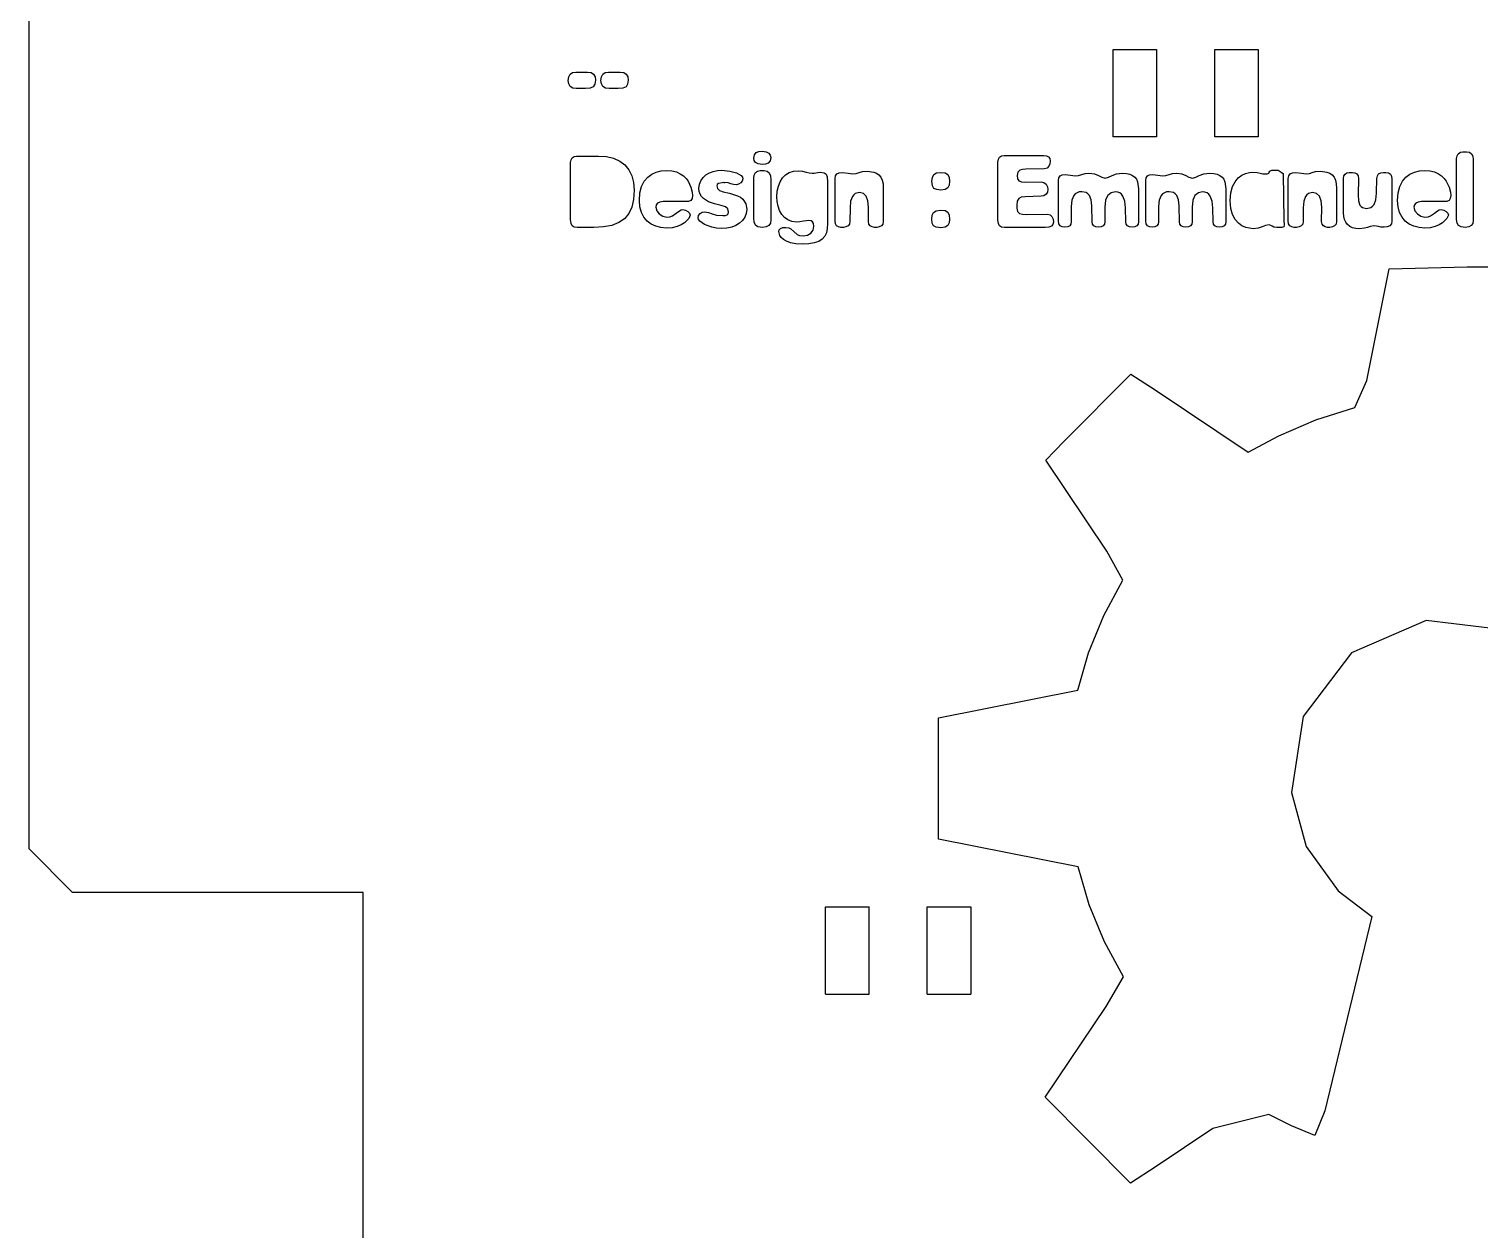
# Model space of a CAD drawing. Header units: metres. Extents: x 730 to 928, y -1580 to -1257.
# Drawn here: x 730.2 to 830, y -1427.5 to -1344.9 of the extents above; entities that cross this region are included whole.
import ezdxf

# ---------------------------------------------------------------- set-up
doc = ezdxf.new("R2010")
doc.units = ezdxf.units.M

msp = doc.modelspace()

# ---------------------------------------------------------------- linework, layer by layer
at = {"layer": 'COMPONENT0'}
for p, q in [((767.329, -1348.427, 0), (767.362, -1348.177, 0)), ((767.364, -1348.658, 0), (767.329, -1348.427, 0)), ((767.362, -1348.177, 0), (767.461, -1347.999, 0)), ((767.461, -1347.999, 0), (767.626, -1347.892, 0)), ((767.626, -1347.892, 0), (767.857, -1347.856, 0)), ((767.857, -1347.856, 0), (768.648, -1347.856, 0)), ((768.648, -1347.856, 0), (768.905, -1347.893, 0)), ((768.905, -1347.893, 0), (769.076, -1348.002, 0)), ((769.076, -1348.002, 0), (769.173, -1348.178, 0)), ((769.205, -1348.412, 0), (769.167, -1348.691, 0)), ((769.173, -1348.178, 0), (769.205, -1348.412, 0)), ((769.58, -1348.427, 0), (769.613, -1348.177, 0)), ((769.615, -1348.658, 0), (769.58, -1348.427, 0)), ((769.613, -1348.177, 0), (769.712, -1347.999, 0)), ((769.712, -1347.999, 0), (769.877, -1347.892, 0)), ((769.877, -1347.892, 0), (770.108, -1347.856, 0)), ((770.108, -1347.856, 0), (770.899, -1347.856, 0)), ((770.899, -1347.856, 0), (771.156, -1347.893, 0)), ((771.156, -1347.893, 0), (771.328, -1348.002, 0)), ((771.328, -1348.002, 0), (771.424, -1348.178, 0)), ((771.456, -1348.412, 0), (771.418, -1348.691, 0)), ((771.424, -1348.178, 0), (771.456, -1348.412, 0)), ((767.468, -1348.84, 0), (767.364, -1348.658, 0)), ((767.642, -1348.958, 0), (767.468, -1348.84, 0)), ((767.886, -1348.998, 0), (767.642, -1348.958, 0)), ((768.516, -1348.998, 0), (767.886, -1348.998, 0)), ((768.845, -1348.966, 0), (768.516, -1348.998, 0)), ((769.054, -1348.87, 0), (768.845, -1348.966, 0)), ((769.167, -1348.691, 0), (769.054, -1348.87, 0)), ((769.72, -1348.84, 0), (769.615, -1348.658, 0)), ((769.894, -1348.958, 0), (769.72, -1348.84, 0)), ((770.137, -1348.998, 0), (769.894, -1348.958, 0)), ((770.767, -1348.998, 0), (770.137, -1348.998, 0)), ((771.096, -1348.966, 0), (770.767, -1348.998, 0)), ((771.306, -1348.87, 0), (771.096, -1348.966, 0)), ((771.418, -1348.691, 0), (771.306, -1348.87, 0)), ((780.148, -1353.544, 0), (780.274, -1353.402, 0)), ((780.274, -1353.402, 0), (780.459, -1353.328, 0)), ((780.459, -1353.328, 0), (780.677, -1353.303, 0)), ((780.677, -1353.303, 0), (780.952, -1353.335, 0)), ((780.952, -1353.335, 0), (781.132, -1353.428, 0)), ((781.132, -1353.428, 0), (781.231, -1353.569, 0)), ((828.599, -1353.475, 0), (828.74, -1353.373, 0)), ((828.74, -1353.373, 0), (828.919, -1353.339, 0)), ((828.919, -1353.339, 0), (829.154, -1353.339, 0)), ((829.154, -1353.339, 0), (829.359, -1353.373, 0)), ((829.359, -1353.373, 0), (829.506, -1353.475, 0)), ((767.496, -1354.08, 0), (767.522, -1353.887, 0)), ((767.496, -1357.993, 0), (767.496, -1354.08, 0)), ((767.522, -1353.887, 0), (767.599, -1353.75, 0)), ((767.599, -1353.75, 0), (767.727, -1353.667, 0)), ((767.727, -1353.667, 0), (767.907, -1353.64, 0)), ((767.907, -1353.64, 0), (769.417, -1353.64, 0)), ((769.417, -1353.64, 0), (769.97, -1353.678, 0)), ((769.97, -1353.678, 0), (770.456, -1353.792, 0)), ((770.456, -1353.792, 0), (770.875, -1353.982, 0)), ((770.875, -1353.982, 0), (771.227, -1354.248, 0)), ((771.227, -1354.248, 0), (771.506, -1354.585, 0)), ((780.105, -1353.773, 0), (780.148, -1353.544, 0)), ((780.137, -1353.947, 0), (780.105, -1353.773, 0)), ((780.23, -1354.088, 0), (780.137, -1353.947, 0)), ((780.404, -1354.181, 0), (780.23, -1354.088, 0)), ((780.677, -1354.212, 0), (780.404, -1354.181, 0)), ((780.902, -1354.189, 0), (780.677, -1354.212, 0)), ((781.091, -1354.117, 0), (780.902, -1354.189, 0)), ((781.22, -1353.976, 0), (781.091, -1354.117, 0)), ((781.264, -1353.743, 0), (781.22, -1353.976, 0)), ((781.231, -1353.569, 0), (781.264, -1353.743, 0)), ((796.91, -1354.066, 0), (796.937, -1353.858, 0)), ((796.91, -1358.045, 0), (796.91, -1354.066, 0)), ((796.937, -1353.858, 0), (797.017, -1353.709, 0)), ((797.017, -1353.709, 0), (797.15, -1353.619, 0)), ((797.15, -1353.619, 0), (797.336, -1353.59, 0)), ((797.336, -1353.59, 0), (800.064, -1353.59, 0)), ((800.064, -1353.59, 0), (800.256, -1353.614, 0)), ((800.256, -1353.614, 0), (800.394, -1353.689, 0)), ((800.412, -1354.341, 0), (800.287, -1354.465, 0)), ((800.394, -1353.689, 0), (800.476, -1353.812, 0)), ((800.482, -1354.172, 0), (800.412, -1354.341, 0)), ((800.476, -1353.812, 0), (800.504, -1353.985, 0)), ((800.504, -1353.985, 0), (800.482, -1354.172, 0)), ((828.478, -1353.808, 0), (828.508, -1353.626, 0)), ((828.478, -1358.001, 0), (828.478, -1353.808, 0)), ((828.508, -1353.626, 0), (828.599, -1353.475, 0)), ((829.506, -1353.475, 0), (829.594, -1353.644, 0)), ((829.594, -1353.644, 0), (829.623, -1353.882, 0)), ((829.623, -1353.882, 0), (829.623, -1358.074, 0)), ((771.506, -1354.585, 0), (771.705, -1354.987, 0)), ((771.705, -1354.987, 0), (771.825, -1355.453, 0)), ((772.383, -1355.735, 0), (772.566, -1355.376, 0)), ((772.566, -1355.376, 0), (772.8, -1355.093, 0)), ((772.8, -1355.093, 0), (773.078, -1354.881, 0)), ((773.078, -1354.881, 0), (773.393, -1354.734, 0)), ((773.393, -1354.734, 0), (773.733, -1354.649, 0)), ((773.733, -1354.649, 0), (774.086, -1354.62, 0)), ((774.086, -1354.62, 0), (774.46, -1354.647, 0)), ((774.46, -1354.647, 0), (774.775, -1354.727, 0)), ((774.775, -1354.727, 0), (775.04, -1354.849, 0)), ((775.04, -1354.849, 0), (775.262, -1355.002, 0)), ((775.262, -1355.002, 0), (775.444, -1355.179, 0)), ((775.444, -1355.179, 0), (775.585, -1355.375, 0)), ((775.585, -1355.375, 0), (775.775, -1355.771, 0)), ((776.356, -1355.582, 0), (776.455, -1355.333, 0)), ((776.455, -1355.333, 0), (776.609, -1355.117, 0)), ((776.609, -1355.117, 0), (776.807, -1354.94, 0)), ((776.807, -1354.94, 0), (777.042, -1354.801, 0)), ((777.042, -1354.801, 0), (777.309, -1354.699, 0)), ((777.309, -1354.699, 0), (777.595, -1354.635, 0)), ((777.595, -1354.635, 0), (777.891, -1354.614, 0)), ((777.891, -1354.614, 0), (778.452, -1354.666, 0)), ((778.452, -1354.666, 0), (778.921, -1354.798, 0)), ((778.921, -1354.798, 0), (779.24, -1354.984, 0)), ((779.313, -1355.355, 0), (779.203, -1355.483, 0)), ((779.24, -1354.984, 0), (779.328, -1355.092, 0)), ((779.357, -1355.201, 0), (779.313, -1355.355, 0)), ((779.328, -1355.092, 0), (779.357, -1355.201, 0)), ((780.105, -1355.164, 0), (780.136, -1354.947, 0)), ((780.105, -1357.905, 0), (780.105, -1355.164, 0)), ((780.136, -1354.947, 0), (780.226, -1354.779, 0)), ((780.226, -1354.779, 0), (780.367, -1354.672, 0)), ((780.367, -1354.672, 0), (780.545, -1354.636, 0)), ((780.545, -1354.636, 0), (780.809, -1354.636, 0)), ((780.809, -1354.636, 0), (781.014, -1354.676, 0)), ((781.014, -1354.676, 0), (781.161, -1354.797, 0)), ((781.161, -1354.797, 0), (781.249, -1354.999, 0)), ((781.249, -1354.999, 0), (781.278, -1355.281, 0)), ((781.278, -1355.281, 0), (781.278, -1358.023, 0)), ((781.795, -1355.707, 0), (781.916, -1355.401, 0)), ((781.916, -1355.401, 0), (782.081, -1355.143, 0)), ((782.081, -1355.143, 0), (782.29, -1354.934, 0)), ((782.29, -1354.934, 0), (782.542, -1354.776, 0)), ((782.542, -1354.776, 0), (782.838, -1354.677, 0)), ((782.838, -1354.677, 0), (783.177, -1354.644, 0)), ((783.177, -1354.644, 0), (783.448, -1354.673, 0)), ((783.448, -1354.673, 0), (783.701, -1354.736, 0)), ((783.701, -1354.736, 0), (783.924, -1354.794, 0)), ((783.924, -1354.794, 0), (784.115, -1354.82, 0)), ((784.115, -1354.82, 0), (784.25, -1354.809, 0)), ((784.25, -1354.809, 0), (784.375, -1354.783, 0)), ((784.375, -1354.783, 0), (784.514, -1354.758, 0)), ((784.514, -1354.758, 0), (784.701, -1354.747, 0)), ((784.701, -1354.747, 0), (784.94, -1354.78, 0)), ((784.94, -1354.78, 0), (785.086, -1354.879, 0)), ((785.086, -1354.879, 0), (785.16, -1355.077, 0)), ((785.16, -1355.077, 0), (785.185, -1355.406, 0)), ((785.185, -1355.406, 0), (785.185, -1358.309, 0)), ((785.694, -1355.186, 0), (785.726, -1355, 0)), ((785.694, -1358.089, 0), (785.694, -1355.186, 0)), ((785.726, -1355, 0), (785.822, -1354.867, 0)), ((785.822, -1354.867, 0), (785.982, -1354.787, 0)), ((785.982, -1354.787, 0), (786.206, -1354.761, 0)), ((786.206, -1354.761, 0), (786.602, -1354.812, 0)), ((786.602, -1354.812, 0), (786.924, -1354.864, 0)), ((786.924, -1354.864, 0), (787.151, -1354.834, 0)), ((787.151, -1354.834, 0), (787.349, -1354.768, 0)), ((787.349, -1354.768, 0), (787.579, -1354.702, 0)), ((787.579, -1354.702, 0), (787.905, -1354.673, 0)), ((787.905, -1354.673, 0), (788.36, -1354.74, 0)), ((788.36, -1354.74, 0), (788.55, -1354.823, 0)), ((788.55, -1354.823, 0), (788.715, -1354.94, 0)), ((788.715, -1354.94, 0), (788.848, -1355.097, 0)), ((788.848, -1355.097, 0), (788.943, -1355.301, 0)), ((788.943, -1355.301, 0), (789, -1355.55, 0)), ((792.362, -1355.376, 0), (792.393, -1355.106, 0)), ((792.398, -1355.685, 0), (792.362, -1355.376, 0)), ((792.393, -1355.106, 0), (792.487, -1354.914, 0)), ((792.487, -1354.914, 0), (792.672, -1354.799, 0)), ((792.672, -1354.799, 0), (792.978, -1354.76, 0)), ((792.978, -1354.76, 0), (793.286, -1354.799, 0)), ((793.286, -1354.799, 0), (793.465, -1354.914, 0)), ((793.465, -1354.914, 0), (793.55, -1355.106, 0)), ((793.55, -1355.106, 0), (793.579, -1355.376, 0)), ((793.579, -1355.376, 0), (793.55, -1355.639, 0)), ((798.275, -1354.744, 0), (798.224, -1354.968, 0)), ((798.224, -1354.968, 0), (798.257, -1355.201, 0)), ((798.257, -1355.201, 0), (798.356, -1355.345, 0)), ((798.407, -1354.616, 0), (798.275, -1354.744, 0)), ((798.356, -1355.345, 0), (798.526, -1355.42, 0)), ((798.598, -1354.557, 0), (798.407, -1354.616, 0)), ((798.526, -1355.42, 0), (798.774, -1355.444, 0)), ((798.832, -1354.542, 0), (798.598, -1354.557, 0)), ((798.774, -1355.444, 0), (799.881, -1355.415, 0)), ((800.1, -1354.513, 0), (798.832, -1354.542, 0)), ((799.881, -1355.415, 0), (800.076, -1355.455, 0)), ((800.287, -1354.465, 0), (800.1, -1354.513, 0)), ((801.076, -1355.296, 0), (801.106, -1355.128, 0)), ((801.076, -1358.111, 0), (801.076, -1355.296, 0)), ((801.106, -1355.128, 0), (801.194, -1355.003, 0)), ((801.194, -1355.003, 0), (801.34, -1354.926, 0)), ((801.34, -1354.926, 0), (801.546, -1354.9, 0)), ((801.546, -1354.9, 0), (801.908, -1354.952, 0)), ((801.908, -1354.952, 0), (802.235, -1355.003, 0)), ((802.235, -1355.003, 0), (802.462, -1354.974, 0)), ((802.462, -1354.974, 0), (802.682, -1354.908, 0)), ((802.682, -1354.908, 0), (802.916, -1354.842, 0)), ((802.916, -1354.842, 0), (803.202, -1354.812, 0)), ((803.202, -1354.812, 0), (803.554, -1354.864, 0)), ((803.554, -1354.864, 0), (803.822, -1354.981, 0)), ((803.822, -1354.981, 0), (804.049, -1355.098, 0)), ((804.049, -1355.098, 0), (804.287, -1355.15, 0)), ((804.287, -1355.15, 0), (804.514, -1355.098, 0)), ((804.514, -1355.098, 0), (804.76, -1354.981, 0)), ((804.76, -1354.981, 0), (805.071, -1354.864, 0)), ((805.071, -1354.864, 0), (805.489, -1354.812, 0)), ((805.489, -1354.812, 0), (805.756, -1354.829, 0)), ((805.756, -1354.829, 0), (805.984, -1354.88, 0)), ((805.984, -1354.88, 0), (806.173, -1354.965, 0)), ((806.173, -1354.965, 0), (806.324, -1355.084, 0)), ((806.324, -1355.084, 0), (806.44, -1355.235, 0)), ((806.44, -1355.235, 0), (806.522, -1355.419, 0)), ((806.522, -1355.419, 0), (806.588, -1355.883, 0)), ((807.086, -1355.296, 0), (807.115, -1355.128, 0)), ((807.086, -1358.111, 0), (807.086, -1355.296, 0)), ((807.115, -1355.128, 0), (807.203, -1355.003, 0)), ((807.203, -1355.003, 0), (807.35, -1354.926, 0)), ((807.35, -1354.926, 0), (807.555, -1354.9, 0)), ((807.555, -1354.9, 0), (807.918, -1354.952, 0)), ((807.918, -1354.952, 0), (808.244, -1355.003, 0)), ((808.244, -1355.003, 0), (808.471, -1354.974, 0)), ((808.471, -1354.974, 0), (808.691, -1354.908, 0)), ((808.691, -1354.908, 0), (808.926, -1354.842, 0)), ((808.926, -1354.842, 0), (809.211, -1354.812, 0)), ((809.211, -1354.812, 0), (809.563, -1354.864, 0)), ((809.563, -1354.864, 0), (809.831, -1354.981, 0)), ((809.831, -1354.981, 0), (810.058, -1355.098, 0)), ((810.058, -1355.098, 0), (810.296, -1355.15, 0)), ((810.296, -1355.15, 0), (810.523, -1355.098, 0)), ((810.523, -1355.098, 0), (810.769, -1354.981, 0)), ((810.769, -1354.981, 0), (811.08, -1354.864, 0)), ((811.08, -1354.864, 0), (811.498, -1354.812, 0)), ((811.498, -1354.812, 0), (811.765, -1354.829, 0)), ((811.765, -1354.829, 0), (811.993, -1354.88, 0)), ((811.993, -1354.88, 0), (812.183, -1354.965, 0)), ((812.183, -1354.965, 0), (812.334, -1355.084, 0)), ((812.334, -1355.084, 0), (812.449, -1355.235, 0)), ((812.449, -1355.235, 0), (812.532, -1355.419, 0)), ((812.532, -1355.419, 0), (812.598, -1355.883, 0)), ((813.054, -1355.739, 0), (813.23, -1355.401, 0)), ((813.23, -1355.401, 0), (813.446, -1355.142, 0)), ((813.446, -1355.142, 0), (813.69, -1354.956, 0)), ((813.69, -1354.956, 0), (813.955, -1354.837, 0)), ((813.955, -1354.837, 0), (814.22, -1354.774, 0)), ((814.22, -1354.774, 0), (814.465, -1354.753, 0)), ((814.465, -1354.753, 0), (814.743, -1354.771, 0)), ((814.743, -1354.771, 0), (814.956, -1354.812, 0)), ((814.956, -1354.812, 0), (815.132, -1354.852, 0)), ((815.132, -1354.852, 0), (815.315, -1354.87, 0)), ((815.315, -1354.87, 0), (815.366, -1354.87, 0)), ((815.366, -1354.87, 0), (815.443, -1354.863, 0)), ((815.443, -1354.863, 0), (815.517, -1354.848, 0)), ((815.517, -1354.848, 0), (815.55, -1354.819, 0)), ((815.55, -1354.819, 0), (815.572, -1354.736, 0)), ((815.572, -1354.736, 0), (815.626, -1354.68, 0)), ((815.626, -1354.68, 0), (815.766, -1354.617, 0)), ((815.766, -1354.617, 0), (815.879, -1354.599, 0)), ((815.879, -1354.599, 0), (816.187, -1354.599, 0)), ((816.187, -1354.599, 0), (816.275, -1354.643, 0)), ((816.275, -1354.643, 0), (816.396, -1354.738, 0)), ((816.396, -1354.738, 0), (816.502, -1354.823, 0)), ((816.502, -1354.823, 0), (816.546, -1354.841, 0)), ((816.546, -1354.841, 0), (816.59, -1358.082, 0)), ((816.893, -1355.186, 0), (816.925, -1355, 0)), ((816.893, -1358.089, 0), (816.893, -1355.186, 0)), ((816.925, -1355, 0), (817.021, -1354.867, 0)), ((817.021, -1354.867, 0), (817.181, -1354.787, 0)), ((817.181, -1354.787, 0), (817.405, -1354.761, 0)), ((817.405, -1354.761, 0), (817.801, -1354.812, 0)), ((817.801, -1354.812, 0), (818.123, -1354.864, 0)), ((818.123, -1354.864, 0), (818.35, -1354.834, 0)), ((818.35, -1354.834, 0), (818.548, -1354.768, 0)), ((818.548, -1354.768, 0), (818.778, -1354.702, 0)), ((818.778, -1354.702, 0), (819.104, -1354.673, 0)), ((819.104, -1354.673, 0), (819.559, -1354.74, 0)), ((819.559, -1354.74, 0), (819.749, -1354.823, 0)), ((819.749, -1354.823, 0), (819.914, -1354.94, 0)), ((819.914, -1354.94, 0), (820.047, -1355.097, 0)), ((820.047, -1355.097, 0), (820.142, -1355.301, 0)), ((820.142, -1355.301, 0), (820.199, -1355.55, 0)), ((820.697, -1355.179, 0), (820.726, -1355.004, 0)), ((820.697, -1357.554, 0), (820.697, -1355.179, 0)), ((820.726, -1355.004, 0), (820.811, -1354.875, 0)), ((820.811, -1354.875, 0), (820.935, -1354.795, 0)), ((820.935, -1354.795, 0), (821.079, -1354.768, 0)), ((821.079, -1354.768, 0), (821.313, -1354.768, 0)), ((821.313, -1354.768, 0), (821.47, -1354.793, 0)), ((821.47, -1354.793, 0), (821.603, -1354.867, 0)), ((821.603, -1354.867, 0), (821.694, -1354.995, 0)), ((821.694, -1354.995, 0), (821.724, -1355.179, 0)), ((821.724, -1355.179, 0), (821.695, -1356.3, 0)), ((822.969, -1356.183, 0), (822.998, -1355.179, 0)), ((822.998, -1355.179, 0), (823.027, -1354.999, 0)), ((823.027, -1354.999, 0), (823.112, -1354.871, 0)), ((823.112, -1354.871, 0), (823.254, -1354.794, 0)), ((823.254, -1354.794, 0), (823.453, -1354.768, 0)), ((823.453, -1354.768, 0), (823.615, -1354.768, 0)), ((823.615, -1354.768, 0), (823.795, -1354.797, 0)), ((823.795, -1354.797, 0), (823.923, -1354.882, 0)), ((823.923, -1354.882, 0), (824, -1355.024, 0)), ((824, -1355.024, 0), (824.026, -1355.223, 0)), ((824.026, -1355.223, 0), (824.026, -1358.126, 0)), ((824.57, -1355.735, 0), (824.753, -1355.376, 0)), ((824.753, -1355.376, 0), (824.987, -1355.093, 0)), ((824.987, -1355.093, 0), (825.265, -1354.881, 0)), ((825.265, -1354.881, 0), (825.58, -1354.734, 0)), ((825.58, -1354.734, 0), (825.92, -1354.649, 0)), ((825.92, -1354.649, 0), (826.273, -1354.62, 0)), ((826.273, -1354.62, 0), (826.646, -1354.647, 0)), ((826.646, -1354.647, 0), (826.962, -1354.727, 0)), ((826.962, -1354.727, 0), (827.226, -1354.849, 0)), ((827.226, -1354.849, 0), (827.449, -1355.002, 0)), ((827.449, -1355.002, 0), (827.63, -1355.179, 0)), ((827.63, -1355.179, 0), (827.772, -1355.375, 0)), ((827.772, -1355.375, 0), (827.962, -1355.771, 0)), ((771.825, -1355.453, 0), (771.865, -1355.985, 0)), ((771.865, -1355.985, 0), (771.825, -1356.618, 0)), ((772.225, -1356.687, 0), (772.265, -1356.171, 0)), ((772.265, -1356.171, 0), (772.383, -1355.735, 0)), ((775.775, -1355.771, 0), (775.867, -1356.119, 0)), ((775.889, -1356.35, 0), (775.86, -1356.564, 0)), ((775.867, -1356.119, 0), (775.889, -1356.35, 0)), ((776.323, -1355.86, 0), (776.356, -1355.582, 0)), ((776.344, -1356.079, 0), (776.323, -1355.86, 0)), ((776.407, -1356.267, 0), (776.344, -1356.079, 0)), ((776.507, -1356.428, 0), (776.407, -1356.267, 0)), ((776.638, -1356.564, 0), (776.507, -1356.428, 0)), ((777.585, -1355.589, 0), (777.554, -1355.677, 0)), ((777.554, -1355.677, 0), (777.595, -1355.864, 0)), ((777.679, -1355.531, 0), (777.585, -1355.589, 0)), ((777.595, -1355.864, 0), (777.734, -1356, 0)), ((777.924, -1355.472, 0), (777.679, -1355.531, 0)), ((777.734, -1356, 0), (777.998, -1356.102, 0)), ((778.104, -1355.461, 0), (777.924, -1355.472, 0)), ((777.998, -1356.102, 0), (778.419, -1356.198, 0)), ((778.031, -1355.465, 0), (778.104, -1355.461, 0)), ((778.328, -1355.487, 0), (778.031, -1355.465, 0)), ((778.533, -1355.538, 0), (778.328, -1355.487, 0)), ((778.419, -1356.198, 0), (778.973, -1356.363, 0)), ((778.705, -1355.589, 0), (778.533, -1355.538, 0)), ((778.903, -1355.611, 0), (778.705, -1355.589, 0)), ((779.057, -1355.575, 0), (778.903, -1355.611, 0)), ((778.973, -1356.363, 0), (779.181, -1356.477, 0)), ((779.203, -1355.483, 0), (779.057, -1355.575, 0)), ((781.696, -1356.433, 0), (781.721, -1356.053, 0)), ((781.716, -1356.77, 0), (781.696, -1356.433, 0)), ((781.721, -1356.053, 0), (781.795, -1355.707, 0)), ((786.889, -1356.417, 0), (786.768, -1356.747, 0)), ((786.979, -1356.302, 0), (786.889, -1356.417, 0)), ((787.089, -1356.22, 0), (786.979, -1356.302, 0)), ((787.371, -1356.154, 0), (787.089, -1356.22, 0)), ((787.645, -1356.217, 0), (787.371, -1356.154, 0)), ((787.842, -1356.406, 0), (787.645, -1356.217, 0)), ((787.959, -1356.723, 0), (787.842, -1356.406, 0)), ((789, -1355.55, 0), (789.019, -1355.846, 0)), ((789.019, -1355.846, 0), (789.019, -1358.133, 0)), ((792.505, -1355.863, 0), (792.398, -1355.685, 0)), ((792.695, -1355.949, 0), (792.505, -1355.863, 0)), ((792.978, -1355.977, 0), (792.695, -1355.949, 0)), ((793.286, -1355.939, 0), (792.978, -1355.977, 0)), ((793.465, -1355.827, 0), (793.286, -1355.939, 0)), ((793.55, -1355.639, 0), (793.465, -1355.827, 0)), ((798.774, -1356.432, 0), (798.515, -1356.462, 0)), ((799.881, -1356.403, 0), (798.774, -1356.432, 0)), ((800.076, -1356.368, 0), (799.881, -1356.403, 0)), ((800.076, -1355.455, 0), (800.221, -1355.576, 0)), ((800.221, -1356.264, 0), (800.076, -1356.368, 0)), ((800.221, -1355.576, 0), (800.312, -1355.746, 0)), ((800.312, -1356.112, 0), (800.221, -1356.264, 0)), ((800.312, -1355.746, 0), (800.342, -1355.935, 0)), ((800.342, -1355.935, 0), (800.312, -1356.112, 0)), ((802.125, -1356.359, 0), (801.988, -1356.683, 0)), ((802.228, -1356.24, 0), (802.125, -1356.359, 0)), ((802.354, -1356.156, 0), (802.228, -1356.24, 0)), ((802.503, -1356.105, 0), (802.354, -1356.156, 0)), ((802.675, -1356.088, 0), (802.503, -1356.105, 0)), ((802.982, -1356.151, 0), (802.675, -1356.088, 0)), ((803.103, -1356.23, 0), (802.982, -1356.151, 0)), ((803.202, -1356.341, 0), (803.103, -1356.23, 0)), ((803.334, -1356.649, 0), (803.202, -1356.341, 0)), ((804.463, -1356.355, 0), (804.373, -1356.5, 0)), ((804.697, -1356.166, 0), (804.463, -1356.355, 0)), ((804.99, -1356.102, 0), (804.697, -1356.166, 0)), ((805.152, -1356.12, 0), (804.99, -1356.102, 0)), ((805.293, -1356.174, 0), (805.152, -1356.12, 0)), ((805.414, -1356.263, 0), (805.293, -1356.174, 0)), ((805.514, -1356.388, 0), (805.414, -1356.263, 0)), ((805.648, -1356.735, 0), (805.514, -1356.388, 0)), ((806.588, -1355.883, 0), (806.588, -1358.155, 0)), ((808.135, -1356.359, 0), (807.997, -1356.683, 0)), ((808.238, -1356.24, 0), (808.135, -1356.359, 0)), ((808.363, -1356.156, 0), (808.238, -1356.24, 0)), ((808.512, -1356.105, 0), (808.363, -1356.156, 0)), ((808.684, -1356.088, 0), (808.512, -1356.105, 0)), ((808.991, -1356.151, 0), (808.684, -1356.088, 0)), ((809.112, -1356.23, 0), (808.991, -1356.151, 0)), ((809.211, -1356.341, 0), (809.112, -1356.23, 0)), ((809.343, -1356.649, 0), (809.211, -1356.341, 0)), ((810.472, -1356.355, 0), (810.383, -1356.5, 0)), ((810.707, -1356.166, 0), (810.472, -1356.355, 0)), ((811, -1356.102, 0), (810.707, -1356.166, 0)), ((811.161, -1356.12, 0), (811, -1356.102, 0)), ((811.302, -1356.174, 0), (811.161, -1356.12, 0)), ((811.423, -1356.263, 0), (811.302, -1356.174, 0)), ((811.523, -1356.388, 0), (811.423, -1356.263, 0)), ((811.658, -1356.735, 0), (811.523, -1356.388, 0)), ((812.598, -1355.883, 0), (812.598, -1358.155, 0)), ((812.896, -1356.704, 0), (812.935, -1356.169, 0)), ((812.935, -1356.169, 0), (813.054, -1355.739, 0)), ((818.088, -1356.417, 0), (817.967, -1356.747, 0)), ((818.178, -1356.302, 0), (818.088, -1356.417, 0)), ((818.288, -1356.22, 0), (818.178, -1356.302, 0)), ((818.57, -1356.154, 0), (818.288, -1356.22, 0)), ((818.844, -1356.217, 0), (818.57, -1356.154, 0)), ((819.041, -1356.406, 0), (818.844, -1356.217, 0)), ((819.158, -1356.723, 0), (819.041, -1356.406, 0)), ((820.199, -1355.55, 0), (820.218, -1355.846, 0)), ((820.218, -1355.846, 0), (820.218, -1358.133, 0)), ((821.695, -1356.3, 0), (821.727, -1356.715, 0)), ((822.926, -1356.645, 0), (822.969, -1356.183, 0)), ((824.412, -1356.687, 0), (824.452, -1356.171, 0)), ((824.452, -1356.171, 0), (824.57, -1355.735, 0)), ((827.962, -1355.771, 0), (828.054, -1356.119, 0)), ((828.076, -1356.35, 0), (828.046, -1356.564, 0)), ((828.054, -1356.119, 0), (828.076, -1356.35, 0)), ((771.707, -1357.154, 0), (771.504, -1357.597, 0)), ((771.825, -1356.618, 0), (771.707, -1357.154, 0)), ((772.261, -1357.128, 0), (772.225, -1356.687, 0)), ((772.368, -1357.512, 0), (772.261, -1357.128, 0)), ((773.385, -1356.99, 0), (773.353, -1357.157, 0)), ((773.353, -1357.157, 0), (773.419, -1357.398, 0)), ((773.481, -1356.871, 0), (773.385, -1356.99, 0)), ((773.419, -1357.398, 0), (773.591, -1357.615, 0)), ((773.641, -1356.799, 0), (773.481, -1356.871, 0)), ((773.866, -1356.775, 0), (773.641, -1356.799, 0)), ((775.053, -1356.775, 0), (773.866, -1356.775, 0)), ((774.764, -1357.574, 0), (774.98, -1357.398, 0)), ((774.98, -1357.398, 0), (775.094, -1357.338, 0)), ((775.391, -1356.775, 0), (775.053, -1356.775, 0)), ((775.094, -1357.338, 0), (775.229, -1357.318, 0)), ((775.229, -1357.318, 0), (775.405, -1357.354, 0)), ((775.618, -1356.754, 0), (775.391, -1356.775, 0)), ((775.405, -1357.354, 0), (775.566, -1357.446, 0)), ((775.772, -1356.691, 0), (775.618, -1356.754, 0)), ((775.86, -1356.564, 0), (775.772, -1356.691, 0)), ((776.982, -1356.777, 0), (776.638, -1356.564, 0)), ((777.408, -1356.916, 0), (776.982, -1356.777, 0)), ((777.851, -1357.03, 0), (777.408, -1356.916, 0)), ((778.144, -1357.136, 0), (777.851, -1357.03, 0)), ((778.306, -1357.275, 0), (778.144, -1357.136, 0)), ((778.353, -1357.488, 0), (778.306, -1357.275, 0)), ((779.181, -1356.477, 0), (779.343, -1356.612, 0)), ((779.343, -1356.612, 0), (779.552, -1356.928, 0)), ((779.552, -1356.928, 0), (779.621, -1357.297, 0)), ((779.621, -1357.297, 0), (779.588, -1357.589, 0)), ((781.777, -1357.092, 0), (781.716, -1356.77, 0)), ((781.879, -1357.389, 0), (781.777, -1357.092, 0)), ((782.026, -1357.649, 0), (781.879, -1357.389, 0)), ((786.728, -1357.209, 0), (786.721, -1358.133, 0)), ((786.768, -1356.747, 0), (786.728, -1357.209, 0)), ((787.999, -1357.165, 0), (787.959, -1356.723, 0)), ((787.991, -1358.133, 0), (787.999, -1357.165, 0)), ((792.479, -1357.513, 0), (792.662, -1357.395, 0)), ((792.662, -1357.395, 0), (792.963, -1357.355, 0)), ((792.963, -1357.355, 0), (793.274, -1357.393, 0)), ((793.274, -1357.393, 0), (793.458, -1357.509, 0)), ((798.243, -1356.73, 0), (798.21, -1357.019, 0)), ((798.21, -1357.019, 0), (798.21, -1357.224, 0)), ((798.21, -1357.224, 0), (798.257, -1357.458, 0)), ((798.341, -1356.553, 0), (798.243, -1356.73, 0)), ((798.515, -1356.462, 0), (798.341, -1356.553, 0)), ((801.988, -1356.683, 0), (801.942, -1357.114, 0)), ((801.942, -1357.114, 0), (801.957, -1358.155, 0)), ((803.378, -1357.07, 0), (803.334, -1356.649, 0)), ((803.392, -1358.155, 0), (803.378, -1357.07, 0)), ((804.309, -1356.682, 0), (804.258, -1357.158, 0)), ((804.258, -1357.158, 0), (804.273, -1358.155, 0)), ((804.373, -1356.5, 0), (804.309, -1356.682, 0)), ((805.693, -1357.202, 0), (805.648, -1356.735, 0)), ((805.708, -1358.155, 0), (805.693, -1357.202, 0)), ((807.997, -1356.683, 0), (807.952, -1357.114, 0)), ((807.952, -1357.114, 0), (807.966, -1358.155, 0)), ((809.387, -1357.07, 0), (809.343, -1356.649, 0)), ((809.401, -1358.155, 0), (809.387, -1357.07, 0)), ((810.319, -1356.682, 0), (810.267, -1357.158, 0)), ((810.267, -1357.158, 0), (810.282, -1358.155, 0)), ((810.383, -1356.5, 0), (810.319, -1356.682, 0)), ((811.702, -1357.202, 0), (811.658, -1356.735, 0)), ((811.717, -1358.155, 0), (811.702, -1357.202, 0)), ((812.936, -1357.238, 0), (812.896, -1356.704, 0)), ((813.057, -1357.668, 0), (812.936, -1357.238, 0)), ((817.927, -1357.209, 0), (817.92, -1358.133, 0)), ((817.967, -1356.747, 0), (817.927, -1357.209, 0)), ((819.198, -1357.165, 0), (819.158, -1356.723, 0)), ((819.19, -1358.133, 0), (819.198, -1357.165, 0)), ((821.727, -1356.715, 0), (821.823, -1357.008, 0)), ((821.823, -1357.008, 0), (821.9, -1357.109, 0)), ((821.9, -1357.109, 0), (822.002, -1357.181, 0)), ((822.002, -1357.181, 0), (822.281, -1357.239, 0)), ((822.281, -1357.239, 0), (822.582, -1357.173, 0)), ((822.582, -1357.173, 0), (822.7, -1357.09, 0)), ((822.7, -1357.09, 0), (822.797, -1356.975, 0)), ((822.797, -1356.975, 0), (822.926, -1356.645, 0)), ((824.448, -1357.128, 0), (824.412, -1356.687, 0)), ((824.555, -1357.512, 0), (824.448, -1357.128, 0)), ((825.572, -1356.99, 0), (825.54, -1357.157, 0)), ((825.54, -1357.157, 0), (825.606, -1357.398, 0)), ((825.668, -1356.871, 0), (825.572, -1356.99, 0)), ((825.606, -1357.398, 0), (825.778, -1357.615, 0)), ((825.828, -1356.799, 0), (825.668, -1356.871, 0)), ((826.053, -1356.775, 0), (825.828, -1356.799, 0)), ((827.24, -1356.775, 0), (826.053, -1356.775, 0)), ((826.951, -1357.574, 0), (827.167, -1357.398, 0)), ((827.167, -1357.398, 0), (827.28, -1357.338, 0)), ((827.577, -1356.775, 0), (827.24, -1356.775, 0)), ((827.28, -1357.338, 0), (827.416, -1357.318, 0)), ((827.416, -1357.318, 0), (827.592, -1357.354, 0)), ((827.805, -1356.754, 0), (827.577, -1356.775, 0)), ((827.592, -1357.354, 0), (827.753, -1357.446, 0)), ((827.959, -1356.691, 0), (827.805, -1356.754, 0)), ((828.046, -1356.564, 0), (827.959, -1356.691, 0)), ((767.521, -1358.269, 0), (767.496, -1357.993, 0)), ((767.595, -1358.437, 0), (767.521, -1358.269, 0)), ((770.34, -1358.404, 0), (769.761, -1358.514, 0)), ((770.821, -1358.217, 0), (770.34, -1358.404, 0)), ((771.209, -1357.949, 0), (770.821, -1358.217, 0)), ((771.504, -1357.597, 0), (771.209, -1357.949, 0)), ((772.538, -1357.839, 0), (772.368, -1357.512, 0)), ((772.763, -1358.109, 0), (772.538, -1357.839, 0)), ((773.038, -1358.321, 0), (772.763, -1358.109, 0)), ((773.357, -1358.472, 0), (773.038, -1358.321, 0)), ((773.591, -1357.615, 0), (773.833, -1357.772, 0)), ((773.833, -1357.772, 0), (774.115, -1357.831, 0)), ((774.115, -1357.831, 0), (774.329, -1357.811, 0)), ((774.329, -1357.811, 0), (774.5, -1357.75, 0)), ((774.5, -1357.75, 0), (774.764, -1357.574, 0)), ((775.1, -1358.371, 0), (774.819, -1358.487, 0)), ((775.328, -1358.234, 0), (775.1, -1358.371, 0)), ((775.629, -1357.937, 0), (775.328, -1358.234, 0)), ((775.566, -1357.446, 0), (775.684, -1357.567, 0)), ((775.728, -1357.699, 0), (775.629, -1357.937, 0)), ((775.684, -1357.567, 0), (775.728, -1357.699, 0)), ((776.264, -1357.883, 0), (776.3, -1357.722, 0)), ((776.293, -1357.991, 0), (776.264, -1357.883, 0)), ((776.378, -1358.11, 0), (776.293, -1357.991, 0)), ((776.3, -1357.722, 0), (776.407, -1357.59, 0)), ((776.7, -1358.348, 0), (776.378, -1358.11, 0)), ((776.407, -1357.59, 0), (776.553, -1357.502, 0)), ((776.553, -1357.502, 0), (776.704, -1357.473, 0)), ((777.21, -1358.538, 0), (776.7, -1358.348, 0)), ((776.704, -1357.473, 0), (776.979, -1357.513, 0)), ((776.979, -1357.513, 0), (777.235, -1357.605, 0)), ((777.235, -1357.605, 0), (777.54, -1357.696, 0)), ((777.54, -1357.696, 0), (777.965, -1357.736, 0)), ((777.965, -1357.736, 0), (778.164, -1357.722, 0)), ((778.164, -1357.722, 0), (778.28, -1357.678, 0)), ((778.28, -1357.678, 0), (778.335, -1357.601, 0)), ((778.335, -1357.601, 0), (778.353, -1357.488, 0)), ((778.875, -1358.413, 0), (778.58, -1358.523, 0)), ((779.127, -1358.263, 0), (778.875, -1358.413, 0)), ((779.333, -1358.076, 0), (779.127, -1358.263, 0)), ((779.489, -1357.85, 0), (779.333, -1358.076, 0)), ((779.588, -1357.589, 0), (779.489, -1357.85, 0)), ((780.132, -1358.187, 0), (780.105, -1357.905, 0)), ((780.212, -1358.389, 0), (780.132, -1358.187, 0)), ((780.385, -1358.51, 0), (780.212, -1358.389, 0)), ((781.132, -1358.418, 0), (780.948, -1358.517, 0)), ((781.242, -1358.253, 0), (781.132, -1358.418, 0)), ((781.278, -1358.023, 0), (781.242, -1358.253, 0)), ((782.216, -1357.867, 0), (782.026, -1357.649, 0)), ((782.451, -1358.034, 0), (782.216, -1357.867, 0)), ((782.731, -1358.141, 0), (782.451, -1358.034, 0)), ((783.059, -1358.177, 0), (782.731, -1358.141, 0)), ((783.279, -1358.163, 0), (783.059, -1358.177, 0)), ((783.525, -1358.126, 0), (783.279, -1358.163, 0)), ((783.741, -1358.089, 0), (783.525, -1358.126, 0)), ((783.88, -1358.075, 0), (783.741, -1358.089, 0)), ((784.043, -1358.097, 0), (783.88, -1358.075, 0)), ((784.151, -1358.166, 0), (784.043, -1358.097, 0)), ((784.212, -1358.288, 0), (784.151, -1358.166, 0)), ((784.232, -1358.47, 0), (784.212, -1358.288, 0)), ((785.185, -1358.309, 0), (785.163, -1358.633, 0)), ((785.721, -1358.292, 0), (785.694, -1358.089, 0)), ((785.804, -1358.433, 0), (785.721, -1358.292, 0)), ((785.934, -1358.516, 0), (785.804, -1358.433, 0)), ((786.688, -1358.317, 0), (786.589, -1358.444, 0)), ((786.721, -1358.133, 0), (786.688, -1358.317, 0)), ((788.021, -1358.317, 0), (787.991, -1358.133, 0)), ((788.109, -1358.444, 0), (788.021, -1358.317, 0)), ((788.985, -1358.317, 0), (788.886, -1358.444, 0)), ((789.019, -1358.133, 0), (788.985, -1358.317, 0)), ((792.362, -1357.971, 0), (792.388, -1357.703, 0)), ((792.392, -1358.247, 0), (792.362, -1357.971, 0)), ((792.388, -1357.703, 0), (792.479, -1357.513, 0)), ((792.483, -1358.433, 0), (792.392, -1358.247, 0)), ((792.667, -1358.537, 0), (792.483, -1358.433, 0)), ((793.465, -1358.422, 0), (793.286, -1358.534, 0)), ((793.458, -1357.509, 0), (793.548, -1357.701, 0)), ((793.55, -1358.234, 0), (793.465, -1358.422, 0)), ((793.548, -1357.701, 0), (793.579, -1357.971, 0)), ((793.579, -1357.971, 0), (793.55, -1358.234, 0)), ((796.938, -1358.283, 0), (796.91, -1358.045, 0)), ((797.021, -1358.44, 0), (796.938, -1358.283, 0)), ((798.257, -1357.458, 0), (798.389, -1357.59, 0)), ((798.389, -1357.59, 0), (798.594, -1357.645, 0)), ((798.594, -1357.645, 0), (798.862, -1357.656, 0)), ((798.862, -1357.656, 0), (800.306, -1357.627, 0)), ((800.306, -1357.627, 0), (800.496, -1357.671, 0)), ((800.496, -1357.671, 0), (800.625, -1357.803, 0)), ((800.689, -1358.343, 0), (800.585, -1358.462, 0)), ((800.625, -1357.803, 0), (800.699, -1357.984, 0)), ((800.724, -1358.176, 0), (800.689, -1358.343, 0)), ((800.699, -1357.984, 0), (800.724, -1358.176, 0)), ((801.104, -1358.297, 0), (801.076, -1358.111, 0)), ((801.187, -1358.43, 0), (801.104, -1358.297, 0)), ((801.324, -1358.509, 0), (801.187, -1358.43, 0)), ((801.929, -1358.322, 0), (801.847, -1358.441, 0)), ((801.957, -1358.155, 0), (801.929, -1358.322, 0)), ((803.42, -1358.322, 0), (803.392, -1358.155, 0)), ((803.502, -1358.441, 0), (803.42, -1358.322, 0)), ((804.245, -1358.322, 0), (804.163, -1358.441, 0)), ((804.273, -1358.155, 0), (804.245, -1358.322, 0)), ((805.735, -1358.322, 0), (805.708, -1358.155, 0)), ((805.818, -1358.441, 0), (805.735, -1358.322, 0)), ((806.561, -1358.322, 0), (806.478, -1358.441, 0)), ((806.588, -1358.155, 0), (806.561, -1358.322, 0)), ((807.113, -1358.297, 0), (807.086, -1358.111, 0)), ((807.196, -1358.43, 0), (807.113, -1358.297, 0)), ((807.333, -1358.509, 0), (807.196, -1358.43, 0)), ((807.939, -1358.322, 0), (807.856, -1358.441, 0)), ((807.966, -1358.155, 0), (807.939, -1358.322, 0)), ((809.429, -1358.322, 0), (809.401, -1358.155, 0)), ((809.512, -1358.441, 0), (809.429, -1358.322, 0)), ((810.254, -1358.322, 0), (810.172, -1358.441, 0)), ((810.282, -1358.155, 0), (810.254, -1358.322, 0)), ((811.745, -1358.322, 0), (811.717, -1358.155, 0)), ((811.827, -1358.441, 0), (811.745, -1358.322, 0)), ((812.57, -1358.322, 0), (812.488, -1358.441, 0)), ((812.598, -1358.155, 0), (812.57, -1358.322, 0)), ((813.238, -1358.005, 0), (813.057, -1357.668, 0)), ((813.457, -1358.262, 0), (813.238, -1358.005, 0)), ((813.704, -1358.445, 0), (813.457, -1358.262, 0)), ((815.322, -1358.416, 0), (815.091, -1358.508, 0)), ((815.571, -1358.376, 0), (815.322, -1358.416, 0)), ((815.703, -1358.405, 0), (815.571, -1358.376, 0)), ((815.791, -1358.467, 0), (815.703, -1358.405, 0)), ((816.601, -1358.361, 0), (816.579, -1358.5, 0)), ((816.59, -1358.082, 0), (816.601, -1358.361, 0)), ((816.92, -1358.292, 0), (816.893, -1358.089, 0)), ((817.003, -1358.433, 0), (816.92, -1358.292, 0)), ((817.133, -1358.516, 0), (817.003, -1358.433, 0)), ((817.887, -1358.317, 0), (817.788, -1358.444, 0)), ((817.92, -1358.133, 0), (817.887, -1358.317, 0)), ((819.22, -1358.317, 0), (819.19, -1358.133, 0)), ((819.308, -1358.444, 0), (819.22, -1358.317, 0)), ((820.184, -1358.317, 0), (820.085, -1358.444, 0)), ((820.218, -1358.133, 0), (820.184, -1358.317, 0)), ((820.715, -1357.793, 0), (820.697, -1357.554, 0)), ((820.767, -1358.005, 0), (820.715, -1357.793, 0)), ((820.854, -1358.191, 0), (820.767, -1358.005, 0)), ((820.976, -1358.349, 0), (820.854, -1358.191, 0)), ((821.132, -1358.476, 0), (820.976, -1358.349, 0)), ((823.989, -1358.31, 0), (823.879, -1358.437, 0)), ((824.026, -1358.126, 0), (823.989, -1358.31, 0)), ((824.725, -1357.839, 0), (824.555, -1357.512, 0)), ((824.95, -1358.109, 0), (824.725, -1357.839, 0)), ((825.225, -1358.321, 0), (824.95, -1358.109, 0)), ((825.543, -1358.472, 0), (825.225, -1358.321, 0)), ((825.778, -1357.615, 0), (826.02, -1357.772, 0)), ((826.02, -1357.772, 0), (826.302, -1357.831, 0)), ((826.302, -1357.831, 0), (826.515, -1357.811, 0)), ((826.515, -1357.811, 0), (826.687, -1357.75, 0)), ((826.687, -1357.75, 0), (826.951, -1357.574, 0)), ((827.287, -1358.371, 0), (827.006, -1358.487, 0)), ((827.515, -1358.234, 0), (827.287, -1358.371, 0)), ((827.816, -1357.937, 0), (827.515, -1358.234, 0)), ((827.753, -1357.446, 0), (827.871, -1357.567, 0)), ((827.915, -1357.699, 0), (827.816, -1357.937, 0)), ((827.871, -1357.567, 0), (827.915, -1357.699, 0)), ((828.512, -1358.247, 0), (828.478, -1358.001, 0)), ((828.614, -1358.415, 0), (828.512, -1358.247, 0)), ((828.798, -1358.511, 0), (828.614, -1358.415, 0)), ((829.488, -1358.426, 0), (829.318, -1358.514, 0)), ((829.589, -1358.279, 0), (829.488, -1358.426, 0)), ((829.623, -1358.074, 0), (829.589, -1358.279, 0)), ((767.73, -1358.522, 0), (767.595, -1358.437, 0)), ((767.936, -1358.55, 0), (767.73, -1358.522, 0)), ((769.08, -1358.55, 0), (767.936, -1358.55, 0)), ((769.761, -1358.514, 0), (769.08, -1358.55, 0)), ((773.713, -1358.563, 0), (773.357, -1358.472, 0)), ((774.1, -1358.593, 0), (773.713, -1358.563, 0)), ((774.485, -1358.567, 0), (774.1, -1358.593, 0)), ((774.819, -1358.487, 0), (774.485, -1358.567, 0)), ((777.53, -1358.596, 0), (777.21, -1358.538, 0)), ((777.891, -1358.615, 0), (777.53, -1358.596, 0)), ((778.251, -1358.592, 0), (777.891, -1358.615, 0)), ((778.58, -1358.523, 0), (778.251, -1358.592, 0)), ((780.692, -1358.55, 0), (780.385, -1358.51, 0)), ((780.948, -1358.517, 0), (780.692, -1358.55, 0)), ((781.828, -1358.837, 0), (781.859, -1358.709, 0)), ((781.897, -1359.097, 0), (781.828, -1358.837, 0)), ((781.859, -1358.709, 0), (781.952, -1358.617, 0)), ((781.995, -1359.243, 0), (781.897, -1359.097, 0)), ((781.952, -1358.617, 0), (782.105, -1358.562, 0)), ((782.147, -1359.38, 0), (781.995, -1359.243, 0)), ((782.105, -1358.562, 0), (782.312, -1358.544, 0)), ((782.359, -1359.503, 0), (782.147, -1359.38, 0)), ((782.312, -1358.544, 0), (782.509, -1358.567, 0)), ((782.509, -1358.567, 0), (782.645, -1358.635, 0)), ((782.645, -1358.635, 0), (782.847, -1358.837, 0)), ((782.847, -1358.837, 0), (783.078, -1359.038, 0)), ((783.078, -1359.038, 0), (783.251, -1359.107, 0)), ((783.251, -1359.107, 0), (783.499, -1359.13, 0)), ((783.499, -1359.13, 0), (783.797, -1359.083, 0)), ((783.797, -1359.083, 0), (784.03, -1358.943, 0)), ((784.03, -1358.943, 0), (784.182, -1358.732, 0)), ((784.182, -1358.732, 0), (784.232, -1358.47, 0)), ((784.807, -1359.35, 0), (784.572, -1359.505, 0)), ((784.981, -1359.153, 0), (784.807, -1359.35, 0)), ((785.097, -1358.914, 0), (784.981, -1359.153, 0)), ((785.163, -1358.633, 0), (785.097, -1358.914, 0)), ((786.104, -1358.543, 0), (785.934, -1358.516, 0)), ((786.266, -1358.543, 0), (786.104, -1358.543, 0)), ((786.442, -1358.518, 0), (786.266, -1358.543, 0)), ((786.589, -1358.444, 0), (786.442, -1358.518, 0)), ((788.241, -1358.518, 0), (788.109, -1358.444, 0)), ((788.402, -1358.543, 0), (788.241, -1358.518, 0)), ((788.564, -1358.543, 0), (788.402, -1358.543, 0)), ((788.74, -1358.518, 0), (788.564, -1358.543, 0)), ((788.886, -1358.444, 0), (788.74, -1358.518, 0)), ((792.978, -1358.572, 0), (792.667, -1358.537, 0)), ((793.286, -1358.534, 0), (792.978, -1358.572, 0)), ((797.162, -1358.528, 0), (797.021, -1358.44, 0)), ((797.366, -1358.557, 0), (797.162, -1358.528, 0)), ((800.167, -1358.557, 0), (797.366, -1358.557, 0)), ((800.41, -1358.534, 0), (800.167, -1358.557, 0)), ((800.585, -1358.462, 0), (800.41, -1358.534, 0)), ((801.517, -1358.536, 0), (801.324, -1358.509, 0)), ((801.709, -1358.512, 0), (801.517, -1358.536, 0)), ((801.847, -1358.441, 0), (801.709, -1358.512, 0)), ((803.64, -1358.512, 0), (803.502, -1358.441, 0)), ((803.832, -1358.536, 0), (803.64, -1358.512, 0)), ((804.025, -1358.512, 0), (803.832, -1358.536, 0)), ((804.163, -1358.441, 0), (804.025, -1358.512, 0)), ((805.955, -1358.512, 0), (805.818, -1358.441, 0)), ((806.148, -1358.536, 0), (805.955, -1358.512, 0)), ((806.341, -1358.512, 0), (806.148, -1358.536, 0)), ((806.478, -1358.441, 0), (806.341, -1358.512, 0)), ((807.526, -1358.536, 0), (807.333, -1358.509, 0)), ((807.719, -1358.512, 0), (807.526, -1358.536, 0)), ((807.856, -1358.441, 0), (807.719, -1358.512, 0)), ((809.649, -1358.512, 0), (809.512, -1358.441, 0)), ((809.842, -1358.536, 0), (809.649, -1358.512, 0)), ((810.034, -1358.512, 0), (809.842, -1358.536, 0)), ((810.172, -1358.441, 0), (810.034, -1358.512, 0)), ((811.965, -1358.512, 0), (811.827, -1358.441, 0)), ((812.157, -1358.536, 0), (811.965, -1358.512, 0)), ((812.35, -1358.512, 0), (812.157, -1358.536, 0)), ((812.488, -1358.441, 0), (812.35, -1358.512, 0)), ((813.97, -1358.559, 0), (813.704, -1358.445, 0)), ((814.479, -1358.64, 0), (813.97, -1358.559, 0)), ((814.827, -1358.599, 0), (814.479, -1358.64, 0)), ((815.091, -1358.508, 0), (814.827, -1358.599, 0)), ((815.901, -1358.526, 0), (815.791, -1358.467, 0)), ((816.107, -1358.552, 0), (815.901, -1358.526, 0)), ((816.44, -1358.548, 0), (816.107, -1358.552, 0)), ((816.579, -1358.5, 0), (816.44, -1358.548, 0)), ((817.303, -1358.543, 0), (817.133, -1358.516, 0)), ((817.465, -1358.543, 0), (817.303, -1358.543, 0)), ((817.641, -1358.518, 0), (817.465, -1358.543, 0)), ((817.788, -1358.444, 0), (817.641, -1358.518, 0)), ((819.44, -1358.518, 0), (819.308, -1358.444, 0)), ((819.601, -1358.543, 0), (819.44, -1358.518, 0)), ((819.763, -1358.543, 0), (819.601, -1358.543, 0)), ((819.939, -1358.518, 0), (819.763, -1358.543, 0)), ((820.085, -1358.444, 0), (819.939, -1358.518, 0)), ((821.32, -1358.566, 0), (821.132, -1358.476, 0)), ((821.542, -1358.621, 0), (821.32, -1358.566, 0)), ((821.797, -1358.639, 0), (821.542, -1358.621, 0)), ((822.138, -1358.609, 0), (821.797, -1358.639, 0)), ((822.35, -1358.543, 0), (822.138, -1358.609, 0)), ((822.534, -1358.477, 0), (822.35, -1358.543, 0)), ((822.794, -1358.448, 0), (822.534, -1358.477, 0)), ((822.97, -1358.463, 0), (822.794, -1358.448, 0)), ((823.102, -1358.492, 0), (822.97, -1358.463, 0)), ((823.256, -1358.521, 0), (823.102, -1358.492, 0)), ((823.498, -1358.536, 0), (823.256, -1358.521, 0)), ((823.71, -1358.511, 0), (823.498, -1358.536, 0)), ((823.879, -1358.437, 0), (823.71, -1358.511, 0)), ((825.9, -1358.563, 0), (825.543, -1358.472, 0)), ((826.287, -1358.593, 0), (825.9, -1358.563, 0)), ((826.672, -1358.567, 0), (826.287, -1358.593, 0)), ((827.006, -1358.487, 0), (826.672, -1358.567, 0)), ((829.08, -1358.543, 0), (828.798, -1358.511, 0)), ((829.318, -1358.514, 0), (829.08, -1358.543, 0)), ((782.638, -1359.607, 0), (782.359, -1359.503, 0)), ((782.994, -1359.679, 0), (782.638, -1359.607, 0)), ((783.44, -1359.703, 0), (782.994, -1359.679, 0)), ((783.893, -1359.681, 0), (783.44, -1359.703, 0)), ((784.269, -1359.615, 0), (783.893, -1359.681, 0)), ((784.572, -1359.505, 0), (784.269, -1359.615, 0))]:
    msp.add_line(p, q, dxfattribs=at)
at = {"layer": 'GROUP0'}
for p, q in [((822.31, -1369.082, 0), (823.834, -1361.39, 0)), ((823.834, -1361.39, 0), (829.211, -1361.27, 0)), ((829.211, -1361.27, 0), (832.079, -1361.27, 0)), ((801.435, -1373.268, 0), (806.054, -1368.649, 0)), ((806.054, -1368.649, 0), (807.726, -1369.718, 0)), ((821.482, -1370.945, 0), (822.31, -1369.082, 0)), ((807.726, -1369.718, 0), (814.131, -1374.006, 0)), ((818.797, -1371.786, 0), (821.482, -1370.945, 0)), ((816.243, -1372.898, 0), (818.797, -1371.786, 0)), ((800.195, -1374.551, 0), (801.435, -1373.268, 0)), ((814.131, -1374.006, 0), (816.243, -1372.898, 0)), ((804.395, -1380.827, 0), (800.195, -1374.551, 0)), ((805.5, -1382.815, 0), (804.395, -1380.827, 0)), ((804.198, -1385.247, 0), (805.5, -1382.815, 0)), ((803.153, -1387.823, 0), (804.198, -1385.247, 0)), ((826.39, -1385.598, 0), (821.257, -1387.809, 0)), ((832.103, -1386.272, 0), (826.39, -1385.598, 0)), ((802.403, -1390.389, 0), (803.153, -1387.823, 0)), ((821.257, -1387.809, 0), (817.911, -1392.195, 0)), ((792.806, -1392.291, 0), (802.403, -1390.389, 0)), ((792.806, -1400.643, 0), (792.806, -1392.291, 0)), ((817.911, -1392.195, 0), (817.111, -1397.425, 0)), ((817.111, -1397.425, 0), (818.136, -1401.146, 0)), ((802.424, -1402.548, 0), (792.806, -1400.643, 0)), ((818.136, -1401.146, 0), (820.319, -1404.205, 0)), ((803.196, -1405.16, 0), (802.424, -1402.548, 0)), ((820.319, -1404.205, 0), (822.645, -1405.969, 0)), ((804.251, -1407.712, 0), (803.196, -1405.16, 0)), ((822.645, -1405.969, 0), (819.414, -1419.33, 0)), ((805.557, -1410.121, 0), (804.251, -1407.712, 0)), ((804.349, -1412.15, 0), (805.557, -1410.121, 0)), ((800.166, -1418.401, 0), (804.349, -1412.15, 0)), ((806.043, -1424.302, 0), (800.166, -1418.401, 0)), ((815.566, -1419.595, 0), (811.697, -1420.55, 0)), ((817.121, -1420.369, 0), (815.566, -1419.595, 0)), ((819.414, -1419.33, 0), (818.732, -1421.04, 0)), ((811.697, -1420.55, 0), (807.806, -1423.154, 0)), ((818.732, -1421.04, 0), (817.121, -1420.369, 0)), ((807.806, -1423.154, 0), (806.043, -1424.302, 0))]:
    msp.add_line(p, q, dxfattribs=at)
at = {"layer": 'Layer0'}
for p, q in [((730.211, -1401.308, 0), (730.211, -1284.308, 0)), ((804.832, -1352.308, 0), (804.832, -1346.308, 0)), ((804.832, -1346.308, 0), (807.832, -1346.308, 0)), ((807.832, -1346.308, 0), (807.832, -1352.308, 0)), ((811.832, -1346.308, 0), (814.832, -1346.308, 0)), ((811.832, -1352.308, 0), (811.832, -1346.308, 0)), ((814.832, -1346.308, 0), (814.832, -1352.308, 0)), ((807.832, -1352.308, 0), (804.832, -1352.308, 0)), ((814.832, -1352.308, 0), (811.832, -1352.308, 0)), ((733.211, -1404.308, 0), (730.211, -1401.308, 0)), ((753.211, -1404.308, 0), (733.211, -1404.308, 0)), ((753.211, -1577.308, 0), (753.211, -1404.308, 0)), ((785.041, -1405.308, 0), (788.041, -1405.308, 0)), ((785.041, -1411.308, 0), (785.041, -1405.308, 0)), ((788.041, -1411.308, 0), (788.041, -1405.308, 0)), ((792.041, -1411.308, 0), (792.041, -1405.308, 0)), ((792.041, -1405.308, 0), (795.041, -1405.308, 0)), ((795.041, -1405.308, 0), (795.041, -1411.308, 0)), ((785.041, -1411.308, 0), (788.041, -1411.308, 0)), ((792.041, -1411.308, 0), (795.041, -1411.308, 0))]:
    msp.add_line(p, q, dxfattribs=at)

doc.saveas('drawing.dxf')
